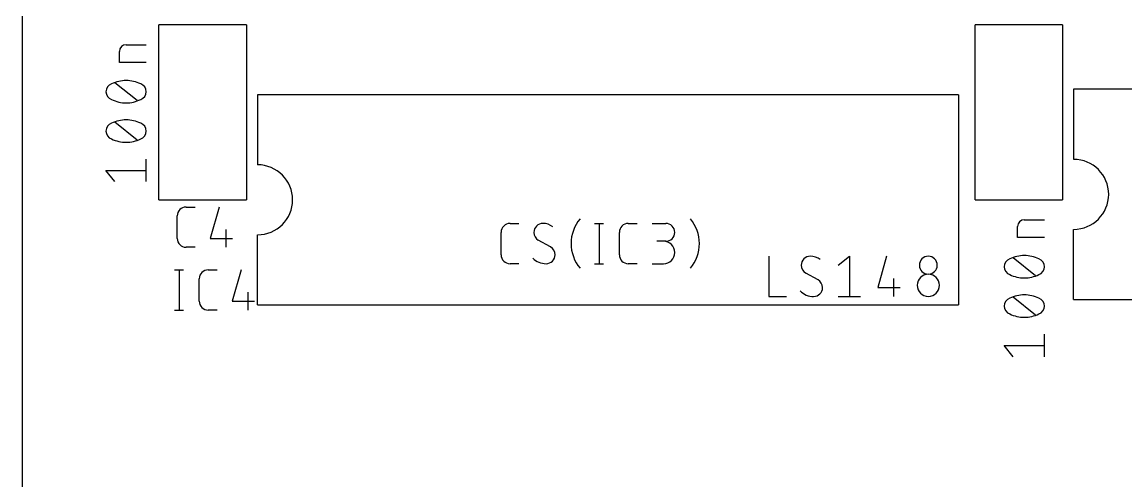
# Model space of a CAD drawing. Extents: x 0 to 102, y 0 to 103.
# Drawn here: x 0 to 32, y 42.32 to 55.64 of the extents above; entities that cross this region are included whole.
import ezdxf

# ---------------------------------------------------------------- set-up
doc = ezdxf.new("R2010")
doc.units = 0
for name, color, linetype in [('20', 30, 'CONTINUOUS'), ('21', 253, 'CONTINUOUS'), ('25', 253, 'CONTINUOUS')]:
    doc.layers.add(name, color=color, linetype=linetype)

msp = doc.modelspace()

# ---------------------------------------------------------------- linework, layer by layer
at = {"layer": '20'}
msp.add_line((0, 70), (0, 11), dxfattribs=at)
at = {"layer": '21'}
for p, q in [((3.9688, 50.4825), (3.9688, 55.5625)), ((6.5088, 55.5625), (3.9688, 55.5625)), ((6.5088, 55.5625), (6.5088, 50.4825)), ((27.6225, 50.4825), (27.6225, 55.5625)), ((30.1625, 55.5625), (27.6225, 55.5625)), ((30.1625, 55.5625), (30.1625, 50.4825)), ((2.8215, 54.4654), (2.8215, 54.7899)), ((3.0163, 54.9846), (3.6005, 54.9846)), ((3.6005, 54.4654), (2.8215, 54.4654)), ((3.3408, 53.3605), (2.6917, 53.8797)), ((27.1463, 53.5305), (6.8262, 53.5305)), ((6.8262, 53.5305), (6.8262, 51.4985)), ((27.1463, 53.5305), (27.1463, 47.4345)), ((50.8, 53.6893), (30.48, 53.6893)), ((30.48, 53.6893), (30.48, 51.6573)), ((3.3408, 52.2175), (2.6917, 52.7367)), ((3.6005, 51.0096), (3.6005, 51.6587)), ((2.6917, 51.0096), (2.4321, 51.3341)), ((2.4321, 51.3341), (3.6005, 51.3341)), ((3.9688, 50.4825), (6.5088, 50.4825)), ((27.6225, 50.4825), (30.1625, 50.4825)), ((14.1432, 49.7967), (14.4028, 49.7967)), ((16.5962, 49.7967), (16.8559, 49.7967)), ((16.726, 49.7967), (16.726, 48.6283)), ((17.5722, 49.7967), (17.8318, 49.7967)), ((18.2684, 49.7967), (18.6578, 49.7967)), ((28.8565, 49.3854), (28.8565, 49.7099)), ((29.0513, 49.9046), (29.6355, 49.9046)), ((30.48, 47.5933), (30.48, 49.6253)), ((6.8262, 47.4345), (6.8262, 49.4665)), ((13.8836, 48.8879), (13.8836, 49.5371)), ((15.3206, 49.1151), (14.9636, 49.3099)), ((17.3126, 48.8879), (17.3126, 49.5371)), ((18.6578, 49.2774), (18.3982, 49.2774)), ((29.6355, 49.3854), (28.8565, 49.3854)), ((21.6408, 48.8442), (21.6408, 47.6758)), ((23.6578, 48.5846), (23.9824, 48.8442)), ((23.9824, 48.8442), (23.9824, 47.6758)), ((25.0605, 48.8442), (24.8008, 47.9354)), ((29.3758, 48.2805), (28.7267, 48.7997)), ((14.4028, 48.6283), (14.1432, 48.6283)), ((16.5962, 48.6283), (16.8559, 48.6283)), ((17.8318, 48.6283), (17.5722, 48.6283)), ((18.2684, 48.6283), (18.5929, 48.6283)), ((23.0722, 48.1626), (22.7152, 48.3574)), ((25.2552, 48.1951), (25.2552, 47.6758)), ((21.6408, 47.6758), (22.1601, 47.6758)), ((23.6578, 47.6758), (24.3069, 47.6758)), ((24.8008, 47.9354), (25.4499, 47.9354)), ((6.8262, 47.4345), (27.1463, 47.4345)), ((29.3758, 47.1375), (28.7267, 47.6567)), ((30.48, 47.5933), (50.8, 47.5933)), ((29.6355, 45.9295), (29.6355, 46.5787)), ((28.7267, 45.9295), (28.4671, 46.2541)), ((28.4671, 46.2541), (29.6355, 46.2541))]:
    msp.add_line(p, q, dxfattribs=at)
for centre, radius, start, end in [((3.0163, 54.7899), 0.1947, 90.0009, 180), ((2.6722, 53.6201), 0.2402, 108.924, 180.0001), ((3.0163, 52.9818), 0.9629, 90.0001, 115.9889), ((3.0163, 52.9818), 0.9629, 64.0112, 90), ((3.3603, 53.6201), 0.2402, 0, 71.0747), ((2.6722, 53.6201), 0.2402, 180, 251.0758), ((3.3603, 53.6201), 0.2402, 288.9254, 359.9998), ((3.0163, 54.2584), 0.9629, 244.0111, 269.9999), ((3.0163, 54.2584), 0.9629, 270, 295.9888), ((3.0163, 51.8388), 0.9629, 90.0001, 115.9889), ((3.0163, 51.8388), 0.9629, 64.0112, 90), ((2.6722, 52.4771), 0.2402, 108.924, 180.0001), ((2.6722, 52.4771), 0.2402, 180, 251.0758), ((3.3603, 52.4771), 0.2402, 0, 71.0747), ((3.3603, 52.4771), 0.2402, 288.9254, 359.9998), ((3.0163, 53.1154), 0.9629, 244.0111, 269.9999), ((3.0163, 53.1154), 0.9629, 270, 295.9888), ((30.48, 50.6412), 1.016, 270, 90), ((6.8262, 50.4825), 1.016, 270, 90), ((17.025, 49.2125), 1.1116, 140.0338, 180.0001), ((18.5226, 49.2125), 1.1116, 359.9999, 39.9662), ((14.1432, 49.5371), 0.2596, 90.0007, 180), ((15.0934, 49.5371), 0.2596, 89.9993, 180), ((15.0934, 49.3099), 0.4868, 53.1301, 89.9993), ((17.5722, 49.5371), 0.2596, 90.0007, 180), ((18.6578, 49.5371), 0.2596, 270, 90), ((29.0513, 49.7099), 0.1947, 90.0009, 180), ((15.0974, 49.5371), 0.2637, 179.9998, 239.4902), ((18.5929, 48.9529), 0.3246, 270, 90), ((15.1867, 48.8879), 0.2637, 0.0001, 59.4899), ((17.025, 49.2125), 1.1116, 180.0001, 219.966), ((18.5226, 49.2125), 1.1116, 320.034, 359.9999), ((14.1432, 48.8879), 0.2596, 180, 270), ((15.1907, 49.1768), 0.5485, 224.761, 269.9999), ((15.1907, 48.8879), 0.2596, 270, 0), ((17.5722, 48.8879), 0.2596, 180, 270), ((22.845, 48.5846), 0.2596, 89.9993, 180), ((22.845, 48.3574), 0.4868, 53.1301, 89.9993), ((26.2684, 48.5846), 0.2596, 0, 180), ((28.7072, 48.5401), 0.2402, 108.924, 180.0001), ((29.0513, 47.9018), 0.9629, 90.0001, 115.9889), ((29.0513, 47.9018), 0.9629, 64.0112, 90), ((29.3953, 48.5401), 0.2402, 0, 71.0747), ((22.8491, 48.5846), 0.2637, 179.9998, 239.4902), ((26.2684, 48.0004), 0.3246, 0, 180), ((26.2684, 48.5846), 0.2596, 180, 0), ((28.7072, 48.5401), 0.2402, 180, 251.0758), ((29.3953, 48.5401), 0.2402, 288.9254, 359.9998), ((22.9383, 47.9354), 0.2637, 0.0001, 59.4899), ((26.2684, 48.0004), 0.3246, 180, 0), ((29.0513, 49.1784), 0.9629, 244.0111, 269.9999), ((29.0513, 49.1784), 0.9629, 270, 295.9888), ((22.9424, 48.2243), 0.5485, 224.761, 269.9999), ((22.9424, 47.9354), 0.2596, 270, 0), ((29.0513, 46.7588), 0.9629, 90.0001, 115.9889), ((29.0513, 46.7588), 0.9629, 64.0112, 90), ((28.7072, 47.3971), 0.2402, 108.924, 180.0001), ((28.7072, 47.3971), 0.2402, 180, 251.0758), ((29.3953, 47.3971), 0.2402, 0, 71.0747), ((29.3953, 47.3971), 0.2402, 288.9254, 359.9998), ((29.0513, 48.0354), 0.9629, 244.0111, 269.9999), ((29.0513, 48.0354), 0.9629, 270, 295.9888)]:
    msp.add_arc(centre, radius, start, end, dxfattribs=at)
at = {"layer": '25'}
for p, q in [((4.7554, 50.273), (5.0151, 50.273)), ((5.7113, 50.273), (5.4516, 49.3642)), ((4.4958, 49.3642), (4.4958, 50.0133)), ((5.906, 49.6238), (5.906, 49.1046)), ((5.4516, 49.3642), (6.1007, 49.3642)), ((5.0151, 49.1046), (4.7554, 49.1046)), ((4.4196, 48.4505), (4.6792, 48.4505)), ((4.5494, 48.4505), (4.5494, 47.2821)), ((5.3956, 48.4505), (5.6552, 48.4505)), ((6.3514, 48.4505), (6.0918, 47.5417)), ((5.1359, 47.5417), (5.1359, 48.1909)), ((6.5461, 47.8014), (6.5461, 47.2821)), ((6.0918, 47.5417), (6.7409, 47.5417)), ((4.4196, 47.2821), (4.6792, 47.2821)), ((5.6552, 47.2821), (5.3956, 47.2821))]:
    msp.add_line(p, q, dxfattribs=at)
for centre, start, end in [((4.7554, 50.0133), 90.0007, 180), ((4.7554, 49.3642), 180, 270), ((5.3956, 48.1909), 90.0007, 180), ((5.3956, 47.5417), 180, 270)]:
    msp.add_arc(centre, 0.2596, start, end, dxfattribs=at)

doc.saveas('drawing.dxf')
